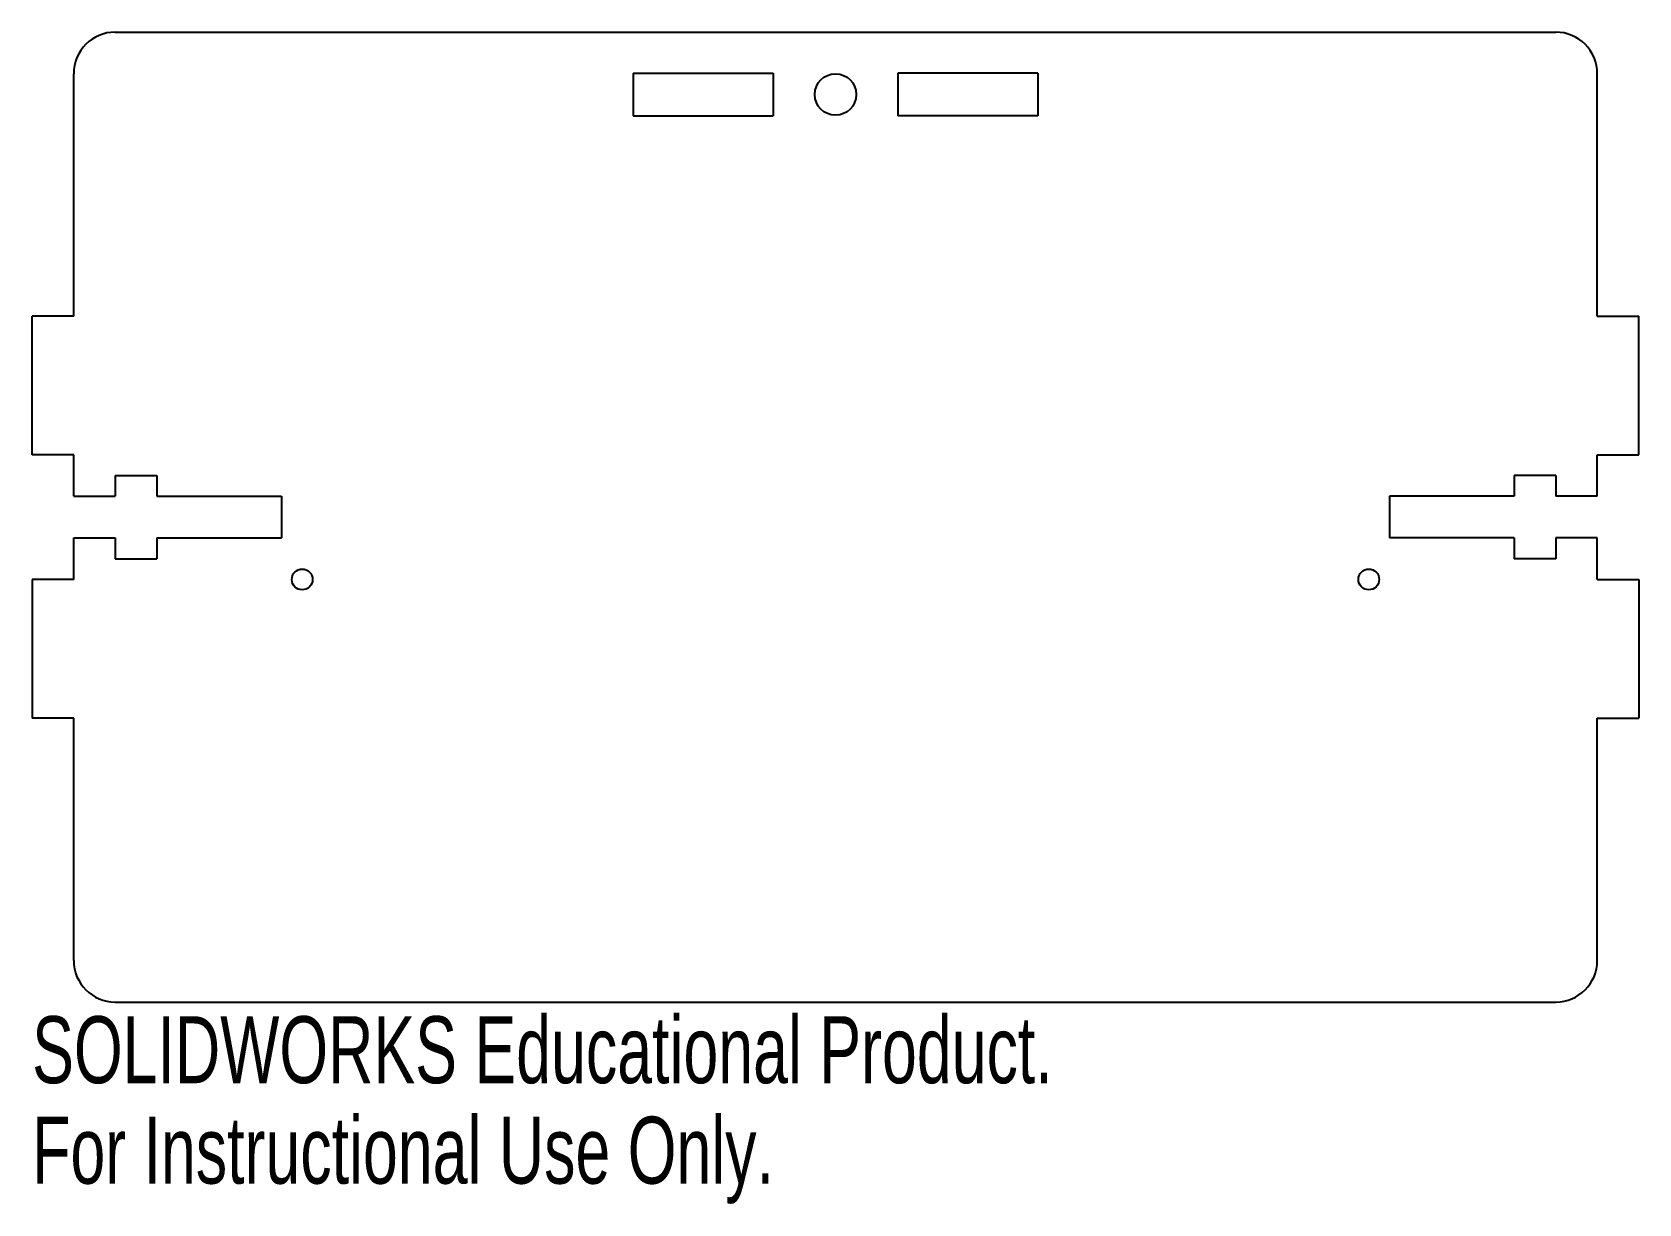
# Model space of a CAD drawing. Header units: millimetres. Extents: x -3 to 113, y -15 to 70.
import ezdxf

# ---------------------------------------------------------------- set-up
doc = ezdxf.new("R2010")
doc.units = ezdxf.units.MM
doc.styles.add('SLDTEXTSTYLE0', font='TXT', dxfattribs={"width": 0.7})

msp = doc.modelspace()

# ---------------------------------------------------------------- linework, layer by layer
at = {"color": 7, "linetype": 'Continuous', "lineweight": 25}
for p, q in [((3, 70), (107, 70)), ((0, 49.5), (0, 67)), ((40.4, 67.05), (50.5, 67.05)), ((40.4, 67.05), (40.4, 63.95)), ((50.5, 67.05), (50.5, 63.95)), ((59.5, 67.05), (59.5, 63.95)), ((69.6, 67.05), (59.5, 67.05)), ((69.6, 67.05), (69.6, 63.95)), ((110, 49.5), (110, 67)), ((40.4, 63.95), (50.5, 63.95)), ((69.6, 63.95), (59.5, 63.95)), ((0, 49.5), (-3, 49.5)), ((-3, 39.5), (-3, 49.5)), ((110, 49.5), (113, 49.5)), ((113, 39.5), (113, 49.5)), ((0, 39.5), (-3, 39.5)), ((0, 36.5), (0, 39.5)), ((110, 36.5), (110, 39.5)), ((110, 39.5), (113, 39.5)), ((3, 38), (3, 36.5)), ((3, 38), (6, 38)), ((6, 38), (6, 36.5)), ((104, 38), (104, 36.5)), ((107, 38), (104, 38)), ((107, 38), (107, 36.5)), ((0, 36.5), (3, 36.5)), ((6, 36.5), (15, 36.5)), ((15, 36.5), (15, 33.5)), ((95, 36.5), (95, 33.5)), ((104, 36.5), (95, 36.5)), ((110, 36.5), (107, 36.5)), ((0, 33.5), (3, 33.5)), ((0, 30.5), (0, 33.5)), ((3, 33.5), (3, 32)), ((6, 33.5), (15, 33.5)), ((6, 33.5), (6, 32)), ((104, 33.5), (95, 33.5)), ((104, 33.5), (104, 32)), ((110, 33.5), (107, 33.5)), ((107, 33.5), (107, 32)), ((110, 30.5), (110, 33.5)), ((3, 32), (6, 32)), ((107, 32), (104, 32)), ((0, 30.5), (-3, 30.5)), ((-3, 30.5), (-3, 20.5)), ((110, 30.5), (113, 30.5)), ((113, 30.5), (113, 20.5)), ((0, 20.5), (-3, 20.5)), ((0, 3), (0, 20.5)), ((110, 3), (110, 20.5)), ((110, 20.5), (113, 20.5)), ((3, 0), (107, 0))]:
    msp.add_line(p, q, dxfattribs=at)
for centre, radius in [((55, 65.5), 1.5), ((16.5, 30.5), 0.75), ((93.5, 30.5), 0.75)]:
    msp.add_circle(centre, radius, dxfattribs=at)
for centre, start, end in [((3, 67), 90, 180), ((107, 67), 0, 90), ((3, 3), 180, 270), ((107, 3), 270, 0)]:
    msp.add_arc(centre, 3, start, end, dxfattribs=at)

# ---------------------------------------------------------------- texts
at = {"color": 7, "linetype": 'Continuous', "char_height": 4.8336, "attachment_point": 1, "style": 'SLDTEXTSTYLE0'}
for s, insert in [('SOLIDWORKS Educational Product.', (-3, -1.02)), ('For Instructional Use Only.', (-3, -8.27))]:
    msp.add_mtext(s, dxfattribs=dict(at, insert=insert))

doc.saveas('drawing.dxf')
